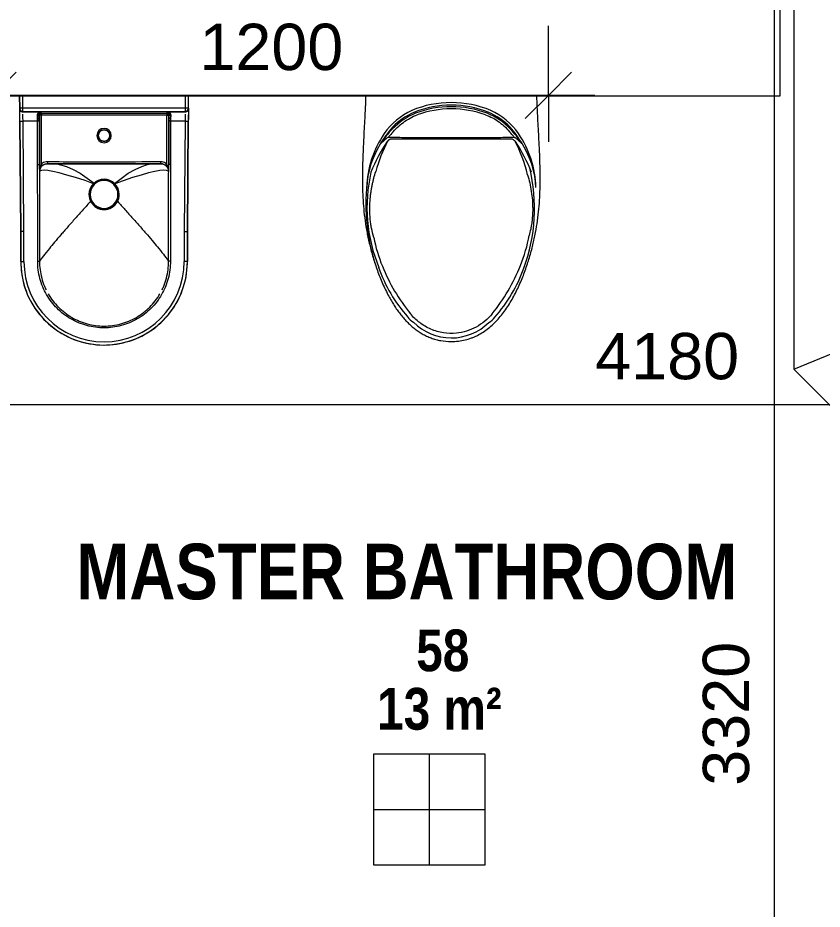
# Model space of a CAD drawing. Header units: millimetres. Extents: x -20313 to 13390, y -15775 to 12805.
# Drawn here: x -2467 to -730, y 4013 to 5937 of the extents above; entities that cross this region are included whole.
import ezdxf

# ---------------------------------------------------------------- set-up
doc = ezdxf.new("R2010")
doc.units = ezdxf.units.MM
for name, color, linetype, lineweight in [('A-ANNO-DIMS', 211, 'Continuous', 9), ('A-ANNO-DIMS-100', 211, 'Continuous', 9), ('A-AREA-IDEN', 2, 'Continuous', 9), ('A-WALL', 113, 'Continuous', 5), ('P-SANR-FIXT', 6, 'Continuous', 5)]:
    doc.layers.add(name, color=color, linetype=linetype, lineweight=lineweight)
doc.styles.add('Arial Narrow_B', font='ARIALNB.TTF', dxfattribs={"height": 90})
doc.styles.add('Arial Narrow_B_1', font='ARIALNB.TTF', dxfattribs={"height": 120})
doc.styles.add('Arial_3', font='arial.ttf', dxfattribs={"height": 100})
doc.dimstyles.new('Arial_1_0', dxfattribs={"dimscale": 304.8, "dimtxt": 102.02594, "dimasz": 0.328084, "dimexe": 0.328084, "dimexo": 0.0625, "dimgap": 0.082021, "dimtad": 1, "dimdec": 0, "dimzin": 0, "dimdsep": 46, "dimtxsty": 'Arial_3', "dimblk1": 'OBLIQUE', "dimblk2": 'OBLIQUE', "dimsah": 1, "dimcen": 0.09, "dimdle": 0.328084, "dimazin": 0, "dimtfac": 1, "dimtdec": 4, "dimtix": 1, "dimtmove": 0, "dimatfit": 3, "dimfxl": 0.492126, "dimfxlon": 1, "dimtvp": 1, "dimtolj": 1, "dimtzin": 0, "dimarcsym": 2})

# ---------------------------------------------------------------- blocks, each defined once
blk = doc.blocks.new('PLU1_1_WC_Bidet_Duravit Starck 3__0001 - 2_dwg_223015-1180602-01_First floor')
at = {"layer": 'P-SANR-FIXT'}
for p, q in [((147.4, 26.8), (82.4, 26.8)), ((82.4, 26.8), (147.4, 26.8)), ((82.4, 26.8), (82.4, 19.8)), ((82.4, 19.8), (147.4, 19.8)), ((385.5, 28.8), (147.4, 26.8)), ((147.4, 26.8), (385.5, 28.8)), ((147.4, 19.8), (385.6, 21.8)), ((385.5, 28.8), (413.6, 29.1)), ((385.5, 28.8), (385.6, 24.2)), ((385.6, 24.2), (385.6, 23)), ((385.6, 23), (385.6, 21.8)), ((406.7, 22.1), (405.5, 22.1)), ((406.7, 22.1), (413.6, 22.1)), ((406.7, 22.1), (406.7, -328.4)), ((413.6, 29.1), (412.4, 29.1)), ((412.4, 29.1), (413.6, 29.1)), ((439.9, 29.3), (413.6, 29.1)), ((413.6, 29.1), (439.9, 29.3)), ((413.6, 22.1), (413.6, 29.1)), ((413.6, 22.1), (439.9, 22.3)), ((413.6, -328.4), (413.6, 22.1)), ((292.4, -13.6), (385.6, -13.6)), ((293.1, -13.9), (292.4, -13.9)), ((398.8, -13.9), (293.1, -13.9)), ((386.4, -11.1), (389, -11.1)), ((390.4, -11.1), (392.9, -11.1)), ((402.8, -17.8), (398.8, -17.8)), ((402.4, -17.8), (402.4, -10.7)), ((402.4, -11.1), (402.4, -17.8)), ((293.8, -30.6), (294.6, -33)), ((293.2, -139.5), (293.2, -112.3)), ((293.2, -166.7), (293.2, -139.5)), ((293.2, -194), (293.2, -166.7)), ((294.7, -273.4), (293.8, -275.6)), ((402.8, -288.5), (398.8, -288.5)), ((398.8, -288.5), (398.8, -292.5)), ((402.4, -288.5), (402.4, -295.8)), ((402.4, -288.5), (402.4, -295)), ((398.8, -292.5), (292.4, -292.5)), ((385.6, -292.8), (292.4, -292.8)), ((387.9, -295), (386.4, -295)), ((393.3, -295), (390.4, -295)), ((82.4, -333.2), (82.4, -326.2)), ((147.4, -326.2), (82.4, -326.2)), ((385.6, -328.2), (147.4, -326.2)), ((82.4, -333.2), (147.4, -333.2)), ((147.4, -333.2), (82.4, -333.2)), ((147.4, -333.2), (385.5, -335.2)), ((385.5, -335.2), (147.4, -333.2)), ((385.6, -330.6), (385.5, -335.2)), ((413.6, -335.4), (385.5, -335.2)), ((385.6, -328.2), (385.6, -329.4)), ((385.6, -329.4), (385.6, -330.6)), ((406.7, -328.4), (405.5, -328.4)), ((413.6, -328.4), (406.7, -328.4)), ((412.4, -335.4), (413.6, -335.4)), ((413.6, -335.4), (412.4, -335.4)), ((439.9, -328.7), (413.6, -328.4)), ((413.6, -335.4), (413.6, -328.4)), ((413.6, -335.4), (439.9, -335.7)), ((413.6, -335.4), (439.9, -335.7))]:
    blk.add_line(p, q, dxfattribs=at)
at = {"layer": 'P-SANR-FIXT', "flags": 128}
for points in [[(82.4, 26.8), (75.2, 26.7), (68, 26.2), (60.8, 25.5), (53.7, 24.5), (46.6, 23.2), (39.6, 21.7), (32.6, 19.8), (25.8, 17.7), (19, 15.3), (12.3, 12.6), (5.7, 9.7), (-0.7, 6.5), (-7.1, 3), (-13.2, -0.7), (-19.3, -4.6), (-25.1, -8.8), (-30.8, -13.2), (-36.3, -17.9), (-41.6, -22.7), (-46.7, -27.8), (-51.7, -33), (-56.4, -38.5), (-60.8, -44.1), (-65.1, -50), (-69.1, -55.9), (-72.9, -62.1), (-76.4, -68.3), (-79.6, -74.8), (-82.6, -81.3), (-85.4, -88), (-87.9, -94.7), (-90.1, -101.6), (-92, -108.5), (-93.6, -115.5), (-95, -122.6), (-96.1, -129.7), (-96.9, -136.9), (-97.4, -144), (-97.6, -151.2), (-97.5, -158.4), (-97.2, -165.6), (-96.6, -172.8), (-95.6, -179.9), (-94.4, -187), (-92.9, -194.1), (-91.1, -201.1), (-89.1, -208), (-86.8, -214.8), (-84.2, -221.5), (-81.3, -228.1), (-78.2, -234.6), (-74.8, -240.9), (-71.2, -247.1), (-67.3, -253.2), (-63.2, -259.1), (-58.8, -264.9), (-54.2, -270.4), (-49.4, -275.8), (-44.4, -281), (-39.2, -285.9), (-33.8, -290.7), (-28.2, -295.2), (-22.4, -299.5), (-16.5, -303.6), (-10.4, -307.4), (-4.2, -311), (2.2, -314.3), (8.7, -317.4), (15.3, -320.2), (22.1, -322.8), (28.9, -325.1), (35.8, -327.1), (42.8, -328.8), (49.9, -330.2), (57, -331.4), (64.1, -332.3), (71.3, -332.8), (78.5, -333.1), (82.4, -333.2)], [(385.6, -9.6), (385.6, 6.1), (385.6, 21.8)], [(405.5, 22.1), (405.5, 3.3), (405.5, -15.5)], [(250.6, -130.6), (257.5, -112.1), (263.9, -91.7), (269.3, -72.9), (273.8, -56.4), (277.1, -42.7), (279, -31.9), (279.7, -23.8), (279.2, -18), (277.8, -14.1)], [(292.4, -9.6), (301.7, -9.6), (311, -9.6), (320.3, -9.6), (329.7, -9.6), (339, -9.6), (348.3, -9.6), (357.6, -9.6), (366.9, -9.6), (376.3, -9.6), (385.6, -9.6)], [(293.1, -17.8), (293.3, -17.8), (293.5, -17.8)], [(293.5, -17.8), (304, -17.8), (314.5, -17.8), (325.1, -17.8), (335.6, -17.8), (346.1, -17.8), (356.7, -17.8), (367.2, -17.8), (377.7, -17.8), (388.3, -17.8), (398.8, -17.8)], [(396.6, -11.1), (398.4, -11.1), (402.4, -11.1)], [(398.8, -17.8), (398.8, -16.4), (398.8, -15.2), (398.8, -14.3), (398.8, -13.9)], [(398.8, -288.5), (398.8, -220.8), (398.8, -153.2), (398.8, -85.5), (398.8, -17.8)], [(402.8, -17.8), (402.8, -85.5), (402.8, -153.2), (402.8, -220.8), (402.8, -288.5)], [(291.9, -23.2), (293.3, -26.9), (293.7, -30.6)], [(293.7, -30.6), (293.2, -195.5), (293.8, -275.6)], [(293.2, -112.3), (293.3, -85.1), (293.5, -57.9), (293.8, -30.6)], [(293.7, -51.3), (291.6, -59.4), (287.4, -71.8), (281.4, -86.1), (273.2, -101.4), (262.3, -117), (251.4, -131.5)], [(342, -153.2), (342, -152.7), (342, -152.2), (342.1, -151.7), (342.1, -151.2), (342.2, -150.7), (342.3, -150.2), (342.5, -149.7), (342.6, -149.3), (342.8, -148.8), (343, -148.3), (343.2, -147.9), (343.4, -147.4), (343.6, -147), (343.9, -146.5), (344.2, -146.1), (344.4, -145.7), (344.8, -145.3), (345.1, -144.9), (345.4, -144.6), (345.8, -144.2), (346.1, -143.9), (346.5, -143.6), (346.9, -143.2), (347.3, -142.9), (347.7, -142.7), (348.1, -142.4), (348.6, -142.2), (349, -141.9), (349.5, -141.7), (349.9, -141.5), (350.4, -141.4), (350.9, -141.2), (351.4, -141.1), (351.9, -141), (352.4, -140.9), (352.8, -140.8), (353.3, -140.7), (353.8, -140.7), (354.3, -140.7), (354.8, -140.7), (355.3, -140.7), (355.8, -140.8), (356.3, -140.8), (356.8, -140.9), (357.3, -141), (357.8, -141.1), (358.3, -141.3), (358.8, -141.4), (359.2, -141.6), (359.7, -141.8), (360.1, -142), (360.6, -142.3), (361, -142.5), (361.4, -142.8), (361.8, -143.1), (362.2, -143.4), (362.6, -143.7), (363, -144), (363.3, -144.4), (363.7, -144.7), (364, -145.1), (364.3, -145.5), (364.6, -145.9), (364.9, -146.3), (365.2, -146.7), (365.4, -147.2), (365.7, -147.6), (365.9, -148.1), (366.1, -148.5), (366.3, -149), (366.4, -149.5), (366.5, -150), (366.7, -150.4), (366.8, -150.9), (366.8, -151.4), (366.9, -151.9), (367, -152.4), (367, -152.9), (367, -153.2)], [(367, -153.2), (367, -153.7), (366.9, -154.2), (366.9, -154.7), (366.8, -155.2), (366.7, -155.7), (366.6, -156.2), (366.5, -156.6), (366.3, -157.1), (366.2, -157.6), (366, -158.1), (365.8, -158.5), (365.6, -159), (365.3, -159.4), (365.1, -159.8), (364.8, -160.2), (364.5, -160.7), (364.2, -161), (363.9, -161.4), (363.5, -161.8), (363.2, -162.2), (362.8, -162.5), (362.4, -162.8), (362, -163.1), (361.6, -163.4), (361.2, -163.7), (360.8, -164), (360.4, -164.2), (359.9, -164.4), (359.5, -164.6), (359, -164.8), (358.5, -165), (358.1, -165.2), (357.6, -165.3), (357.1, -165.4), (356.6, -165.5), (356.1, -165.6), (355.6, -165.6), (355.1, -165.7), (354.6, -165.7), (354.1, -165.7), (353.6, -165.7), (353.1, -165.6), (352.6, -165.5), (352.1, -165.5), (351.6, -165.4), (351.2, -165.2), (350.7, -165.1), (350.2, -164.9), (349.7, -164.8), (349.3, -164.6), (348.8, -164.3), (348.4, -164.1), (347.9, -163.8), (347.5, -163.6), (347.1, -163.3), (346.7, -163), (346.3, -162.7), (346, -162.3), (345.6, -162), (345.3, -161.6), (344.9, -161.3), (344.6, -160.9), (344.3, -160.5), (344, -160.1), (343.8, -159.6), (343.5, -159.2), (343.3, -158.8), (343.1, -158.3), (342.9, -157.8), (342.7, -157.4), (342.5, -156.9), (342.4, -156.4), (342.3, -155.9), (342.2, -155.4), (342.1, -155), (342, -154.5), (342, -154), (342, -153.5), (342, -153.2)], [(278, -291.9), (279.4, -287.8), (279.9, -281.9), (279.2, -273.7), (277.2, -262.9), (273.9, -249.4), (269.3, -233.1), (263.7, -214.5), (257.1, -194.5), (250.1, -176.4)], [(250.9, -175.5), (261.9, -189.8), (273.1, -205.2), (281.4, -220.4), (287.6, -234.5), (291.9, -246.8), (293.8, -254.2)], [(293.8, -275.6), (293.6, -248.4), (293.4, -221.2), (293.2, -194)], [(291.9, -283.2), (293.4, -279.5), (293.8, -275.6)], [(293.1, -288.5), (303.7, -288.5), (314.3, -288.5), (324.8, -288.5), (335.4, -288.5), (346, -288.5), (356.5, -288.5), (367.1, -288.5), (377.7, -288.5), (388.2, -288.5), (398.8, -288.5)], [(277.8, -292.2), (277.9, -292), (278, -291.9)], [(385.6, -296.8), (376.3, -296.8), (366.9, -296.8), (357.6, -296.8), (348.3, -296.8), (339, -296.8), (329.7, -296.8), (320.3, -296.8), (311, -296.8), (301.7, -296.8), (292.4, -296.8)], [(385.6, -328.2), (385.6, -312.5), (385.6, -296.8)], [(402.4, -295), (398.4, -295), (396.7, -295)], [(399.6, -293.3), (399.3, -293), (399.1, -292.8), (398.8, -292.5)], [(405.5, -291), (405.5, -309.7), (405.5, -328.4)]]:
    blk.add_lwpolyline(points, dxfattribs=at)
at = {"layer": 'P-SANR-FIXT'}
for centre, radius, start, end in [((82.4, -153.2), 180, 90, 270), ((82.4, -153.2), 173, 90, 270), ((354.5, -153.2), 15.5, 360, 180), ((354.5, -153.2), 15.5, 180, 360), ((354.5, -153.2), 12.5, 360, 180), ((354.5, -153.2), 12.5, 180, 360)]:
    blk.add_arc(centre, radius, start, end, dxfattribs=at)
for centre, major_axis, start_param, end_param in [((412.4, 22.1), (-0.06, 7), 1.21518, 1.562374), ((412.4, 22.1), (-0.06, 7), 0, 1.041583), ((413.6, 22.1), (-0.06, 7), 0, 1.562374), ((412.4, -328.4), (0.06, 7), 1.579219, 1.926413), ((412.4, -328.4), (0.06, 7), 2.10001, 3.141593), ((413.6, -328.4), (0.06, 7), 1.579219, 3.141593)]:
    blk.add_ellipse(centre, major_axis=major_axis, ratio=0.993883, start_param=start_param, end_param=end_param, dxfattribs=at)
for points, knots in [([(147.4, 19.8), (147.4, 20.2), (147.4, 21), (147.4, 22.2), (147.4, 23.3), (147.4, 24.7), (147.4, 26.3), (147.4, 26.8), (147.4, 26.8)], [0, 0, 0, 0, 0.111111, 0.222222, 0.333333, 0.444444, 0.666667, 1, 1, 1, 1]), ([(385.5, 28.8), (389.2, 28.9), (396.5, 28.9), (405, 29), (410.4, 29), (412, 29.1), (412.4, 29.1)], [-1, -1, -1, -1, -0.722222, -0.444444, -0.222222, 0, 0, 0, 0]), ([(83.2, -296.6), (76.9, -296.6), (64.4, -295.8), (45.9, -292.1), (28, -286.1), (5.6, -275.1), (-14.6, -259.6), (-31.1, -240.9), (-41.6, -225.2), (-50, -208.2), (-56, -190.5), (-59.7, -172), (-60.9, -153.2), (-59.7, -134.5), (-56, -115.9), (-49.9, -98), (-38.8, -75.6), (-23.4, -55.5), (-4.6, -39.1), (11.2, -28.6), (28.1, -20.2), (51.8, -12.2), (70.7, -9.8), (83.2, -9.8)], [-1, -1, -1, -1, -0.958333, -0.916667, -0.875, -0.833333, -0.75, -0.708333, -0.666667, -0.625, -0.583333, -0.541667, -0.5, -0.458333, -0.416667, -0.375, -0.333333, -0.25, -0.208333, -0.166667, -0.125, -0.083333, 0, 0, 0, 0]), ([(83.2, -13.7), (71.1, -13.7), (52.6, -16.1), (32.5, -22.9), (24.1, -26.6), (21.4, -28)], [-1, -1, -1, -1, -0.9166667, -0.875, -0.8541707, -0.8541707, -0.8541707, -0.8541707]), ([(83.2, -9.8), (121.9, -9.9), (191.7, -9.9), (261.4, -9.7), (292.4, -9.6)], [-1, -1, -1, -1, -0.444444, 0, 0, 0, 0]), ([(212.9, -124.6), (206.8, -119), (194.2, -107.6), (175.5, -90.8), (157, -74.4), (139.7, -59.3), (124.2, -46), (108.4, -32.9), (94.1, -21.5), (86.4, -15.9), (83.2, -13.7)], [0.0087847, 0.0087847, 0.0087847, 0.0087847, 0.1111111, 0.2222222, 0.3333333, 0.4444444, 0.5555556, 0.6666667, 0.8333333, 1, 1, 1, 1]), ([(222.6, -13.7), (207.2, -13.8), (160.7, -13.8), (114.2, -13.8), (83.2, -13.7)], [-0.6666667, -0.6666667, -0.6666667, -0.6666667, -0.4444444, 0, 0, 0, 0]), ([(277.8, -14.1), (277.9, -14.1), (278.2, -14.1), (278.8, -14.2), (279.4, -14.3), (280.2, -14.4), (281.1, -14.7), (282.3, -15), (283.6, -15.6), (285, -16.3), (286.8, -17.4), (288.5, -18.7), (289.7, -20), (290, -20.4)], [0, 0, 0, 0, 0.027778, 0.055556, 0.111111, 0.166667, 0.222222, 0.333333, 0.444444, 0.555556, 0.666667, 0.888889, 1, 1, 1, 1]), ([(293.1, -17.8), (292.6, -17.6), (291.7, -17.1), (289.7, -16.2), (287.3, -15.4), (284.5, -14.7), (282.3, -14.4), (280.7, -14.2), (280, -14.1), (279.6, -14.1)], [0, 0, 0, 0, 0.111111, 0.222222, 0.444444, 0.666667, 0.833333, 0.916667, 1, 1, 1, 1]), ([(297.7, -30.7), (297.8, -28.8), (297.3, -25.1), (295.3, -20.8), (293.7, -18.6), (293.1, -17.8)], [0, 0, 0, 0, 0.4, 0.8, 1, 1, 1, 1]), ([(385.5, -9.6), (387.5, -9.6), (390.5, -9.5), (394.3, -9.3), (396.2, -9.2), (397.1, -9.1)], [0, 0, 0, 0, 0.5, 0.75, 1, 1, 1, 1]), ([(395, -9.3), (393.8, -9.4), (390.7, -9.5), (387.4, -9.6), (385.6, -9.6)], [0.1196595, 0.1196595, 0.1196595, 0.1196595, 0.5, 1, 1, 1, 1]), ([(397.1, -9.1), (397.8, -9.1), (398.7, -9.2), (399.9, -9.4), (400.7, -9.6), (401.4, -9.9), (402, -10.3), (402.5, -10.6), (402.9, -10.9), (403.1, -11.1), (403.4, -11.4), (403.7, -11.7), (404, -12.1), (404.4, -12.6), (404.7, -13.2), (405, -13.7), (405.3, -14.5), (405.4, -15.1), (405.5, -15.5)], [0, 0, 0, 0, 0.125, 0.1875, 0.25, 0.3125, 0.375, 0.4375, 0.46875, 0.5, 0.53125, 0.5625, 0.625, 0.6875, 0.75, 0.8125, 0.875, 1, 1, 1, 1]), ([(12.9, -32.5), (7.7, -35.5), (-2.4, -42.3), (-20.5, -58.1), (-35.6, -77.7), (-46.4, -99.5), (-52.3, -116.9), (-55.9, -135), (-57.1, -153.2), (-55.9, -171.5), (-52.3, -189.5), (-46.4, -206.7), (-38.3, -223.2), (-28, -238.5), (-12.1, -256.7), (2.5, -267.8), (12.9, -273.9)], [-0.8322677, -0.8322677, -0.8322677, -0.8322677, -0.7916667, -0.75, -0.6666667, -0.625, -0.5833333, -0.5416667, -0.5, -0.4583333, -0.4166667, -0.375, -0.3333333, -0.2916667, -0.25, -0.1676946, -0.1676946, -0.1676946, -0.1676946]), ([(290, -20.4), (290.3, -20.7), (290.8, -21.4), (291.4, -22.3), (291.8, -23), (291.9, -23.2)], [0, 0, 0, 0, 0.1111111, 0.2222222, 0.3066639, 0.3066639, 0.3066639, 0.3066639]), ([(291.9, -23.2), (292, -23.3), (292.2, -23.8), (292.6, -24.6), (293, -25.8), (293.5, -27.4), (293.7, -29), (293.8, -30.2), (293.8, -30.6)], [0.3068314, 0.3068314, 0.3068314, 0.3068314, 0.3333333, 0.4444444, 0.5555556, 0.6666667, 0.8888889, 1, 1, 1, 1]), ([(297.8, -275.6), (297.5, -239.3), (296.9, -157.7), (297.3, -76), (297.7, -30.7)], [0, 0, 0, 0, 0.444444, 1, 1, 1, 1]), ([(212.1, -182.6), (206.3, -187.9), (194, -199), (175.5, -215.6), (157, -232), (139.7, -247.1), (124.2, -260.4), (108.4, -273.5), (94.1, -284.8), (86.4, -290.4), (83.2, -292.6)], [0.013519, 0.013519, 0.013519, 0.013519, 0.1111111, 0.2222222, 0.3333333, 0.4444444, 0.5555556, 0.6666667, 0.8333333, 1, 1, 1, 1]), ([(21.3, -278.4), (24.1, -279.7), (32.4, -283.5), (46.9, -288.4), (64.9, -291.9), (77.1, -292.6), (83.2, -292.6)], [-0.1458393, -0.1458393, -0.1458393, -0.1458393, -0.125, -0.0833333, -0.0416667, 0, 0, 0, 0]), ([(290.1, -285.9), (289.3, -286.8), (287.7, -288.4), (285, -290.1), (282.8, -291.2), (281.1, -291.7), (280.2, -291.9), (279.4, -292.1), (278.8, -292.1), (278.2, -292.2), (277.9, -292.2), (277.8, -292.2)], [0, 0, 0, 0, 0.222222, 0.444444, 0.666667, 0.777778, 0.833333, 0.888889, 0.944444, 0.972222, 1, 1, 1, 1]), ([(279.6, -292.3), (280.1, -292.2), (281.1, -292.1), (283.2, -291.9), (285.7, -291.4), (288.5, -290.6), (291, -289.6), (292.4, -288.9), (293.1, -288.5)], [0, 0, 0, 0, 0.111111, 0.222222, 0.444444, 0.666667, 0.833333, 1, 1, 1, 1]), ([(293.8, -275.6), (293.8, -277.3), (293.4, -279.8), (292.3, -282.5), (291.5, -283.9), (290.9, -284.9), (290.3, -285.6), (290.1, -285.9)], [0, 0, 0, 0, 0.444444, 0.666667, 0.777778, 0.888889, 1, 1, 1, 1]), ([(293.1, -288.5), (294.3, -287.1), (296.3, -283.9), (297.6, -279.3), (297.8, -276.5), (297.8, -275.6)], [0, 0, 0, 0, 0.4, 0.8, 1, 1, 1, 1]), ([(402.8, -288.5), (402.8, -288.7), (402.7, -289.1), (402.5, -289.9), (402, -290.8), (401.2, -291.7), (400, -292.3), (399.2, -292.5), (398.8, -292.5)], [0, 0, 0, 0, 0.1, 0.2, 0.4, 0.6, 0.8, 1, 1, 1, 1]), ([(83.2, -292.6), (121.9, -292.6), (191.7, -292.6), (261.4, -292.7), (292.4, -292.8)], [-1, -1, -1, -1, -0.444444, 0, 0, 0, 0]), ([(292.4, -296.8), (253.6, -296.6), (183.9, -296.5), (114.2, -296.5), (83.2, -296.6)], [-1, -1, -1, -1, -0.444444, 0, 0, 0, 0]), ([(292.4, -296.8), (292.4, -296.6), (292.4, -296.1), (292.4, -295.5), (292.4, -294.9), (292.4, -294.2), (292.4, -293.3), (292.4, -292.9), (292.4, -292.8)], [0, 0, 0, 0, 0.111111, 0.222222, 0.333333, 0.444444, 0.666667, 1, 1, 1, 1]), ([(397.1, -297.3), (396.2, -297.2), (394.3, -297), (390.5, -296.8), (387.5, -296.8), (385.5, -296.8)], [0, 0, 0, 0, 0.25, 0.5, 1, 1, 1, 1]), ([(405.5, -291), (405.4, -291.4), (405.3, -291.9), (405, -292.7), (404.7, -293.2), (404.4, -293.8), (404, -294.3), (403.7, -294.7), (403.4, -295.1), (403.2, -295.3), (402.9, -295.5), (402.5, -295.8), (402, -296.1), (401.4, -296.5), (400.7, -296.8), (399.9, -297), (398.8, -297.2), (397.8, -297.3), (397.1, -297.3)], [0, 0, 0, 0, 0.125, 0.1875, 0.25, 0.3125, 0.375, 0.4375, 0.46875, 0.5, 0.53125, 0.5625, 0.625, 0.6875, 0.75, 0.8125, 0.875, 1, 1, 1, 1]), ([(404.9, -291.8), (404.7, -291.9), (404.4, -292.1), (403.7, -292.6), (402.7, -293.1), (401.3, -293.4), (400.2, -293.4), (399.6, -293.3)], [0.2222222, 0.2222222, 0.2222222, 0.2222222, 0.3333333, 0.4444444, 0.6666667, 0.8333333, 1, 1, 1, 1]), ([(147.4, -326.2), (147.4, -326.6), (147.4, -327.4), (147.4, -328.6), (147.4, -329.7), (147.4, -331), (147.4, -332.6), (147.4, -333.2), (147.4, -333.2)], [0, 0, 0, 0, 0.111111, 0.222222, 0.333333, 0.444444, 0.666667, 1, 1, 1, 1]), ([(412.4, -335.4), (412, -335.4), (409.7, -335.4), (402.8, -335.4), (394.3, -335.3), (388.4, -335.2), (385.5, -335.2)], [-1, -1, -1, -1, -0.722222, -0.444444, -0.222222, 0, 0, 0, 0]), ([(401, -328.4), (400.1, -328.4), (397.9, -328.3), (392.7, -328.3), (388.4, -328.2), (385.6, -328.2)], [0.4, 0.4, 0.4, 0.4, 0.55, 0.7, 1, 1, 1, 1])]:
    blk.add_open_spline(points, degree=3, knots=knots, dxfattribs=at)
for points in [[(385.6, 21.8), (387.4, 21.9), (391.2, 21.9), (396.7, 22), (399.7, 22), (401, 22)], [(404.1, 22), (404.8, 22.1), (405.3, 22.1), (405.5, 22.1)], [(83.2, -9.8), (83.2, -10.1), (83.2, -10.6), (83.2, -11.4), (83.2, -12.1), (83.2, -12.7), (83.2, -13.2), (83.2, -13.4), (83.2, -13.5)], [(292.4, -13.6), (269.1, -13.6), (245.9, -13.7), (222.6, -13.7)], [(277.8, -14.1), (278.1, -14.1), (278.6, -14.1), (279.3, -14.1), (279.6, -14.1)], [(279.6, -14.1), (281.7, -14.1), (286, -14), (290.3, -13.9), (292.4, -13.9)], [(293.1, -17.8), (292.9, -18), (292.6, -18.3), (292.1, -18.7), (291.6, -19.1), (291.2, -19.5), (290.8, -19.8), (290.5, -20.1), (290.2, -20.3), (290.1, -20.4), (290.1, -20.4), (290, -20.4)], [(292.4, -13.9), (292.4, -13.8), (292.3, -13.7), (292.4, -13.6), (292.4, -13.6)], [(292.4, -9.6), (292.4, -9.8), (292.4, -10.2), (292.4, -10.9), (292.4, -11.5), (292.4, -12), (292.4, -12.5), (292.4, -12.9), (292.4, -13.2), (292.4, -13.4), (292.4, -13.5), (292.4, -13.6)], [(385.6, -13.6), (385.6, -13.5), (385.6, -13.4), (385.6, -13.1), (385.6, -12.6), (385.6, -11.9), (385.6, -11.2), (385.6, -10.4), (385.6, -9.9), (385.6, -9.6)], [(385.6, -13.6), (387.8, -13.6), (392.3, -13.5), (396.4, -13.3), (398.3, -13.2)], [(397.3, -9.1), (397.1, -9.1), (396.9, -9.2), (396.7, -9.2)], [(405.5, -15.5), (405.3, -14.7), (404.8, -13.2), (403.1, -11.1), (400.7, -9.4), (398.5, -9), (397.3, -9.1)], [(397.3, -9.1), (397.3, -9.6), (397.4, -10.6), (398, -11.9), (398.7, -12.8), (399.3, -13.1), (399.6, -13.1)], [(399.6, -13.1), (399.3, -13.1), (398.7, -12.8), (398, -11.9), (397.4, -10.6), (397.3, -9.6), (397.3, -9.1)], [(399.6, -13.1), (399.4, -13.1), (398.9, -13.2), (398.5, -13.2), (398.3, -13.2)], [(399.6, -13.1), (399.5, -13.2), (399.4, -13.2), (399.3, -13.4), (399.1, -13.5), (399, -13.7), (398.8, -13.8), (398.8, -13.9)], [(398.8, -13.9), (399, -13.9), (399.4, -13.9), (400, -14.1), (400.6, -14.3), (401.1, -14.6), (401.6, -15), (402, -15.5), (402.3, -16.1), (402.6, -16.6), (402.7, -17.2), (402.8, -17.6), (402.8, -17.8)], [(399.6, -13.1), (400.4, -13), (401.9, -13.1), (403.6, -13.7), (404.4, -14.3), (404.7, -14.6)], [(405.5, -15.5), (405.4, -15.6), (405.2, -15.7), (404.9, -16), (404.7, -16.2), (404.4, -16.4), (404.1, -16.6), (403.8, -16.9), (403.6, -17.1), (403.3, -17.3), (403, -17.6), (402.9, -17.8), (402.8, -17.8)], [(293.8, -30.6), (293.7, -30.6), (293.7, -30.6), (293.7, -30.6)], [(293.7, -30.6), (293.7, -30.6), (293.7, -30.6), (293.8, -30.6)], [(295.1, -30.6), (294.9, -30.6), (294.5, -30.6), (294.1, -30.6), (294, -30.6), (293.9, -30.6)], [(297.7, -30.7), (297.5, -30.7), (297, -30.7), (296.3, -30.7), (295.9, -30.7), (295.6, -30.7)], [(290.1, -285.9), (290.1, -285.9), (290.1, -285.9), (290.3, -286.1), (290.5, -286.3), (290.8, -286.5), (291.2, -286.8), (291.6, -287.2), (292.1, -287.6), (292.6, -288), (292.9, -288.3), (293.1, -288.5)], [(293.8, -275.6), (293.8, -275.6), (293.8, -275.6), (293.8, -275.6)], [(293.8, -275.6), (293.8, -275.6), (293.8, -275.6), (293.8, -275.6)], [(294, -275.6), (294, -275.6), (294.2, -275.6), (294.6, -275.6), (295.1, -275.6), (295.5, -275.6), (295.7, -275.6)], [(296.4, -275.6), (296.6, -275.6), (297.1, -275.6), (297.6, -275.6), (297.8, -275.6)], [(402.8, -288.5), (402.9, -288.6), (403, -288.8), (403.3, -289), (403.6, -289.3), (403.8, -289.5), (404.1, -289.8), (404.4, -290), (404.7, -290.3), (404.9, -290.5), (405.2, -290.7), (405.4, -290.9), (405.5, -291)], [(83.2, -296.6), (83.2, -296.3), (83.2, -295.8), (83.2, -295), (83.2, -294.3), (83.2, -293.7), (83.2, -293.2), (83.2, -292.9), (83.2, -292.8)], [(279.6, -292.3), (279.2, -292.3), (278.6, -292.2), (278, -292.2), (277.8, -292.2)], [(292.4, -292.5), (290.2, -292.4), (286, -292.3), (281.7, -292.3), (279.6, -292.3)], [(292.4, -292.8), (292.4, -292.7), (292.3, -292.6), (292.4, -292.5), (292.4, -292.5)], [(385.6, -296.8), (385.6, -296.5), (385.6, -295.9), (385.6, -295.1), (385.6, -294.4), (385.6, -293.8), (385.6, -293.3), (385.6, -293), (385.6, -292.8), (385.6, -292.8)], [(385.6, -292.8), (387.8, -292.8), (392.2, -292.9), (396.3, -293.1), (398.2, -293.2)], [(385.6, -296.8), (387.4, -296.8), (391.1, -296.8), (394.6, -297), (396.1, -297.2)], [(396.7, -297.2), (396.9, -297.2), (397.1, -297.2), (397.3, -297.3)], [(397.3, -297.3), (398.5, -297.4), (400.7, -297), (403.1, -295.4), (404.8, -293.3), (405.3, -291.7), (405.5, -291)], [(397.3, -297.3), (397.3, -296.8), (397.5, -295.8), (398, -294.5), (398.7, -293.6), (399.3, -293.3), (399.6, -293.3)], [(399.6, -293.3), (399.3, -293.3), (398.7, -293.6), (398, -294.5), (397.5, -295.8), (397.3, -296.8), (397.3, -297.3)], [(399.6, -293.3), (399.4, -293.3), (398.9, -293.2), (398.5, -293.2), (398.2, -293.2)], [(405.5, -328.4), (405.3, -328.4), (404.8, -328.4), (404.1, -328.4)]]:
    blk.add_open_spline(points, degree=3, dxfattribs=at)
blk = doc.blocks.new('PLU1_1_WC_Bidet_Duravit Starck 3__0001 - 2_dwg_Kelch-1180603-01_First floor')
at = {"layer": 'P-SANR-FIXT'}
for radius, start, end in [(32.7, 0, 180), (31.9, 0, 180), (32.7, 180, 0), (31.9, 180, 360)]:
    blk.add_arc((0, 0), radius, start, end, dxfattribs=at)
blk = doc.blocks.new('PLU1_1_WC_Bidet_Duravit Starck 3__0001 - 2_dwg_Stopfen-1180604-01_First floor')
at = {"layer": 'P-SANR-FIXT'}
for start, end in [(90, 180), (0, 90), (270, 0), (180, 270)]:
    blk.add_arc((0, 0), 30, start, end, dxfattribs=at)
blk = doc.blocks.new('PLU1_1_WC_Bidet_Duravit Starck 3__0001 - 2_dwg-1180601-01_First floor')
at = {"rotation": 89.99999999999999}
blk.add_blockref('PLU1_1_WC_Bidet_Duravit Starck 3__0001 - 2_dwg_223015-1180602-01_First floor', (-153.2, -227.4), dxfattribs=at)
for name in ['PLU1_1_WC_Bidet_Duravit Starck 3__0001 - 2_dwg_Kelch-1180603-01_First floor', 'PLU1_1_WC_Bidet_Duravit Starck 3__0001 - 2_dwg_Stopfen-1180604-01_First floor']:
    blk.add_blockref(name, (0, 0))
blk = doc.blocks.new('PLU1_1_WC_Bidet_Duravit Starck 3__0001 - _-1180609-01_First floor')
at = {"rotation": 180}
blk.add_blockref('PLU1_1_WC_Bidet_Duravit Starck 3__0001 - 2_dwg-1180601-01_First floor', (0, 229.2), dxfattribs=at)
blk = doc.blocks.new('Sanitary-Wall_Hung_Toilet-Tank_And_Carrier_System-Kohler-Veil-_K-6304_ - Vitreous_China-7-Black_Black-1186570-01_First floor')
at = {"layer": 'P-SANR-FIXT'}
for p, q in [((-1427.8, 5678.3), (-1633.5, 5678.3)), ((-1399.7, 5675.5), (-1661.8, 5675.5))]:
    blk.add_line(p, q, dxfattribs=at)
for centre, radius, start, end in [((-1530.7, 5531.7), 222.6, 67.452, 112.548), ((-1556.8, 5605.7), 144.2, 114.2295, 145.5496), ((-1504.5, 5605.7), 144.2, 34.4504, 65.7705), ((-1498, 5565.3), 215.5, 145.5496, 178.4361), ((-1563.3, 5565.3), 215.5, 1.5629, 34.4504), ((-1374.6, 5528), 338.3, 166.9894, 202.5977), ((-1284, 5536.1), 431.3, 174.1915, 198.1397)]:
    blk.add_arc(centre, radius, start, end, dxfattribs=at)
for centre, major_axis, ratio, start_param, end_param in [((-1530.7, 5543.8), (209.8, 0), 0.978148, 1.182172, 1.959425), ((-1552.8, 5604.2), (144.3, 0), 0.978148, 1.979996, 2.385196), ((-1530.7, 5536.7), (213.4, 0), 0.978148, 1.197987, 1.941751), ((-1530.3, 5555.4), (203.5, 0), 0.910765, 1.572505, 1.941997), ((-1531, 5553.9), (203.5, 1.6), 0.918137, 1.192155, 1.561867), ((-1508.6, 5604.2), (144.3, 0), 0.978148, 0.756391, 1.161602), ((-1550.8, 5599), (146.8, 0), 0.978148, 1.971225, 2.385108), ((-1506.4, 5604.8), (139.8, 0), 0.978148, 0.744708, 1.17809), ((-1493.6, 5559.5), (218.7, 0), 0.978148, 2.419119, 2.629236), ((-1505.2, 5553.6), (211.9, 0), 0.978148, 2.373373, 2.569388), ((-1567.8, 5559.6), (218.7, 0), 0.978148, 0.512351, 0.722468), ((-1556.2, 5553.6), (211.9, 0), 0.978148, 0.57221, 0.767498), ((-1677.3, 5653.7), (14.1, 24.8), 0.351974, 0.375593, 0.83061), ((-1594.6, 5619.5), (-28.9, 89.9), 0.975793, 0.452739, 0.589525), ((-1604.8, 5469.9), (-270.4, 77.8), 0.71725, 5.020351, 5.144967), ((-1444, 5434.2), (256.9, 115.6), 0.839384, 1.026586, 1.150641), ((-1466.4, 5619.5), (24.3, 91.1), 0.974307, 5.644094, 5.780814), ((-1381.8, 5655.2), (-16.2, 23.4), 0.295232, 5.423564, 5.879956), ((-1394.1, 5562.7), (319.6, 0), 0.759317, 2.709165, 3.106602), ((-1076.4, 5465.7), (655.8, 0), 0.731354, 2.700461, 2.848755), ((-1429.1, 5515.2), (-27.9, 302.3), 0.908033, 0.947116, 1.185611), ((-859.1, 5313), (996.8, 0), 0.62932, 2.528299, 2.544344), ((-1629.2, 5646.1), (52.2, 0), 0.731354, 2.297216, 2.449643), ((-1642.4, 5640.8), (-16.7, 36.4), 0.946321, 0.135423, 0.287399), ((-1661.6, 5672.3), (-1.37, 2.87), 0.943618, 5.869433, 6.550601), ((-1399.9, 5673.5), (2.74, 0), 0.731354, 0.653379, 1.506319), ((-1432.4, 5646.1), (52.2, 0), 0.731354, 0.69209, 0.844695), ((-1633.2, 5515.1), (30.5, 302.1), 0.909601, 5.082795, 5.346565), ((-1985.2, 5465.7), (655.8, 0), 0.731354, 0.292905, 0.441174), ((-2202.3, 5312.9), (996.9, 0), 0.62932, 0.597292, 0.613336), ((-1667.3, 5562.7), (319.6, 0), 0.759317, 0.034941, 0.432402), ((-1724.4, 5526), (373.5, 0), 0.99982, 5.930074, 6.518959), ((-1693.9, 5528.9), (-160.9, 296.8), 0.99741, 3.833939, 4.033936), ((-1368.6, 5529.5), (61.1, 332.4), 0.994209, 1.948655, 2.142063), ((-1370.1, 5513.7), (338.2, 0), 0.99982, 3.488685, 3.859476), ((-1315, 5554.4), (-39.9, 401.3), 0.978973, 1.864138, 2.161064), ((-1746, 5553.7), (36, 400.7), 0.979504, 4.11141, 4.415793), ((-1691.2, 5513.7), (338.2, 0), 0.99982, 5.563769, 5.930074), ((-1592.2, 5316), (41, 0), 0.99982, 3.787839, 4.195419), ((-1530.8, 5361.3), (115, 0), 0.99982, 3.922949, 5.495696), ((-1469.6, 5315.6), (41, 0), 0.99982, 5.221721, 5.636824)]:
    blk.add_ellipse(centre, major_axis=major_axis, ratio=ratio, start_param=start_param, end_param=end_param, dxfattribs=at)
for points, knots in [([(-1715.8, 5768.8), (-1715.8, 5765.7), (-1715.9, 5760), (-1716.3, 5750.3), (-1716.8, 5738.2), (-1717.7, 5721.1), (-1719, 5698), (-1720.1, 5677.5), (-1720.9, 5660.9), (-1721.6, 5644.2), (-1722.4, 5623.5), (-1722.9, 5598.9), (-1722.9, 5574.3), (-1721.7, 5541.4), (-1718.6, 5508), (-1713, 5473.6), (-1707.3, 5447.3), (-1701.1, 5424.6), (-1695.3, 5406), (-1690.5, 5392), (-1685.1, 5377.8), (-1679.2, 5363.7), (-1672.8, 5349.7), (-1666.5, 5337.2), (-1660.2, 5326.1), (-1654.3, 5316.4), (-1648, 5307.1), (-1641.3, 5298.1), (-1634.3, 5289.5), (-1626.9, 5281.5), (-1619.2, 5273.9), (-1611, 5267), (-1602.5, 5260.7), (-1595.1, 5256), (-1588.9, 5252.6), (-1582.6, 5249.5), (-1574.4, 5246.1), (-1564.2, 5242.7), (-1550, 5239.6), (-1538.6, 5238.6), (-1530.8, 5238.6)], [0.008157, 0.008157, 0.008157, 0.008157, 0.0416667, 0.0625, 0.0833333, 0.125, 0.1666667, 0.2083333, 0.2291667, 0.25, 0.2916667, 0.3333333, 0.375, 0.4166667, 0.5, 0.5416667, 0.5833333, 0.625, 0.6458333, 0.6666667, 0.6875, 0.7083333, 0.7291667, 0.75, 0.765625, 0.78125, 0.796875, 0.8125, 0.828125, 0.84375, 0.859375, 0.875, 0.890625, 0.90625, 0.9140625, 0.921875, 0.9375, 0.953125, 0.96875, 1, 1, 1, 1]), ([(-1530.8, 5238.6), (-1520.3, 5238.7), (-1505.4, 5240.4), (-1489.4, 5245.2), (-1480.6, 5248.8), (-1472.1, 5252.8), (-1461.9, 5258.6), (-1450.5, 5266.9), (-1439.7, 5276.3), (-1429.6, 5286.7), (-1420.2, 5298), (-1408.5, 5314.1), (-1395.4, 5335.8), (-1384.3, 5359), (-1376.4, 5377.8), (-1371.1, 5392), (-1366.3, 5406), (-1360.4, 5424.6), (-1354.3, 5447.3), (-1348.6, 5473.6), (-1342.9, 5508), (-1339.1, 5549.7), (-1338.4, 5590.7), (-1339.1, 5623.5), (-1339.9, 5644.2), (-1340.7, 5660.9), (-1341.5, 5677.5), (-1342.6, 5698), (-1343.8, 5721.1), (-1344.7, 5738.2), (-1345.3, 5750.3), (-1345.6, 5760), (-1345.8, 5765.7), (-1345.8, 5768.8)], [0, 0, 0, 0, 0.0416667, 0.0625, 0.0729167, 0.0833333, 0.1041667, 0.125, 0.1458333, 0.1666667, 0.1875, 0.2083333, 0.25, 0.2916667, 0.3125, 0.3333333, 0.3541667, 0.375, 0.4166667, 0.4583333, 0.5, 0.5833333, 0.6666667, 0.7083333, 0.75, 0.7708333, 0.7916667, 0.8333333, 0.875, 0.9166667, 0.9375, 0.9583333, 0.991843, 0.991843, 0.991843, 0.991843]), ([(-1698.3, 5463.4), (-1700.1, 5469.7), (-1702.5, 5479.5), (-1704.8, 5493.2), (-1706, 5503.7), (-1706.7, 5514.3), (-1706.9, 5524.9), (-1706.7, 5535.5), (-1706, 5545), (-1705.2, 5553.6), (-1704.2, 5561.3), (-1702.9, 5568.9), (-1701.5, 5576.4), (-1699.9, 5583.8), (-1697.5, 5593.5), (-1695.5, 5600.6), (-1694, 5605.3)], [0, 0, 0, 0, 0.142857, 0.214286, 0.285714, 0.357143, 0.428571, 0.5, 0.571429, 0.625, 0.678571, 0.732143, 0.785714, 0.839286, 0.892857, 1, 1, 1, 1]), ([(-1366, 5598.6), (-1364.3, 5592.9), (-1361.2, 5581.1), (-1357.7, 5562.8), (-1355.8, 5547), (-1355.1, 5534.1), (-1354.9, 5525.2), (-1355, 5517.1), (-1355.4, 5509.7), (-1356, 5502.5), (-1356.8, 5495.2), (-1357.9, 5488.1), (-1359.7, 5478.8), (-1361.3, 5472), (-1362.5, 5467.6)], [0, 0, 0, 0, 0.142857, 0.285714, 0.428571, 0.5, 0.571429, 0.625, 0.678571, 0.732143, 0.785714, 0.839286, 0.892857, 1, 1, 1, 1]), ([(-1442.6, 5298.1), (-1447.4, 5292.3), (-1458.1, 5281.8), (-1476.7, 5269.2), (-1497.5, 5260.4), (-1521.6, 5255.5), (-1548, 5256.2), (-1575.3, 5264.1), (-1599.7, 5278.4), (-1613.3, 5291.3), (-1619.2, 5298.5)], [0, 0, 0, 0, 0.111111, 0.222222, 0.333333, 0.444444, 0.583333, 0.722222, 0.861111, 1, 1, 1, 1])]:
    blk.add_open_spline(points, degree=3, knots=knots, dxfattribs=at)
for points in [[(-1659, 5688), (-1655.4, 5692.5), (-1647.7, 5700.9), (-1634.5, 5711.9), (-1620, 5721.2), (-1609.6, 5726), (-1604.2, 5728.1)], [(-1457.2, 5728.1), (-1451.7, 5726.2), (-1441.2, 5721.5), (-1426.6, 5712.3), (-1413.5, 5701.2), (-1405.9, 5692.6), (-1402.4, 5688)]]:
    blk.add_open_spline(points, degree=3, dxfattribs=at)
blk = doc.blocks.new('tub - tub-1188589-01_First floor')
at = {"layer": 'P-SANR-FIXT'}
for p, q in [((6049.2, 990.1), (5149.8, 960.5)), ((5149.8, 960.5), (4279.9, 31.5)), ((5149.8, 960.5), (5194.5, 861.9)), ((5194.5, 861.9), (6052.5, 890.1)), ((5194.5, 861.9), (4381.2, -6.6)), ((4279.9, 31.5), (4381.2, -6.6)), ((4279.9, 31.5), (4309.5, -867.9)), ((4381.2, -6.6), (4409.5, -864.6))]:
    blk.add_line(p, q, dxfattribs=at)
for points in [[(4692.9, -613.6), (4664.5, -587.1), (4618.8, -522.1), (4587.3, -395.1), (4594.7, -245.7), (4640.6, -82.8), (4722.3, 84.3), (4835.1, 245.9), (4972.4, 392.5), (5106.9, 500.2), (5226.9, 573.9), (5327.6, 622), (5426.6, 655.7), (5521.8, 674.2), (5610.9, 677), (5692, 664.2), (5763.2, 636), (5802.9, 607.4), (5820.7, 590.8)], [(5820.7, 590.8), (5849, 564.3), (5894.7, 499.3), (5926.2, 372.3), (5918.8, 222.9), (5872.9, 60), (5791.2, -107.1), (5678.5, -268.7), (5541.2, -415.3), (5406.6, -523), (5286.7, -596.7), (5186, -644.8), (5087, -678.5), (4991.8, -697), (4902.6, -699.8), (4821.6, -687), (4750.4, -658.8), (4710.6, -630.2), (4692.9, -613.6)]]:
    blk.add_open_spline(points, degree=3, knots=[0, 0, 0, 0, 0.076923, 0.153846, 0.230769, 0.307692, 0.384615, 0.461538, 0.538462, 0.615385, 0.663462, 0.711538, 0.759615, 0.807692, 0.855769, 0.903846, 0.951923, 1, 1, 1, 1], dxfattribs=at)
blk = doc.blocks.new('Room Tag B - Medium_rfaX - Name and Number-1261570-01_First floor')
at = {"layer": 'A-AREA-IDEN'}
for p, q in [((-2.752, -5.004), (-2.752, -2.604)), ((-2.752, -2.604), (-0.352, -2.604)), ((-1.552, -2.604), (-1.552, -5.004)), ((-0.352, -2.604), (-0.352, -5.004)), ((-2.752, -3.804), (-0.352, -3.804)), ((-0.352, -5.004), (-2.752, -5.004))]:
    blk.add_line(p, q, dxfattribs=at)
blk = doc.blocks.new('DIMBLOCK46-01_First floor')
at = {"layer": 'A-ANNO-DIMS-100', "transparency": 16777216}
for p, q in [((-3156, 5102.3), (-3156, 5252.3)), ((1024, 5102.3), (1024, 5252.3)), ((-3156, 5102.3), (-3106, 5152.3)), ((1024, 5102.3), (1074, 5152.3)), ((-3156, 5102.3), (-3206, 5052.3)), ((-3156, 5102.3), (1024, 5102.3)), ((-3156, 5102.3), (-3156, 5002.3)), ((1024, 5102.3), (974, 5052.3)), ((1024, 5102.3), (1024, 5002.3))]:
    blk.add_line(p, q, dxfattribs=at)
at = {"layer": 'A-ANNO-DIMS-100', "color": 0, "transparency": 16777216, "insert": (-1219.8, 5257.1), "char_height": 100, "width": 369.177, "attachment_point": 1, "line_spacing_factor": 0.941778, "style": 'Arial_3'}
blk.add_mtext('4180', dxfattribs=at)
blk = doc.blocks.new('_Oblique')
at = {"color": 0, "linetype": 'ByBlock', "lineweight": -2}
blk.add_line((-0.5, -0.5), (0.5, 0.5), dxfattribs=at)
blk = doc.blocks.new('DIMBLOCK103-01_First floor')
at = {"layer": 'A-ANNO-DIMS-100', "transparency": 16777216}
for p, q in [((-2521, 5769.7), (-2521, 5919.7)), ((-1321, 5769.7), (-1321, 5919.7)), ((-2521, 5769.7), (-2471, 5819.7)), ((-1321, 5769.7), (-1271, 5819.7)), ((-2521, 5769.7), (-2571, 5719.7)), ((-1221, 5769.7), (-2521, 5769.7)), ((-2521, 5769.7), (-2521, 5669.7)), ((-1321, 5769.7), (-1371, 5719.7)), ((-1321, 5769.7), (-1321, 5669.7))]:
    blk.add_line(p, q, dxfattribs=at)
at = {"layer": 'A-ANNO-DIMS-100', "color": 0, "transparency": 16777216, "insert": (-2074.8, 5924.5), "char_height": 100, "width": 369.177, "attachment_point": 1, "line_spacing_factor": 0.941778, "style": 'Arial_3'}
blk.add_mtext('1200', dxfattribs=at)
blk = doc.blocks.new('DIMBLOCK240-01_First floor')
at = {"layer": 'A-ANNO-DIMS-100', "transparency": 16777216}
for p, q in [((-832.7, 2773.5), (-832.7, 6193.5)), ((-832.7, 6093.5), (-882.7, 6143.5)), ((-832.7, 6093.5), (-982.7, 6093.5)), ((-832.7, 6093.5), (-782.7, 6043.5)), ((-832.7, 6093.5), (-732.7, 6093.5)), ((-832.7, 2773.5), (-882.7, 2823.5)), ((-832.7, 2773.5), (-982.7, 2773.5)), ((-832.7, 2773.5), (-782.7, 2723.5)), ((-832.7, 2773.5), (-732.7, 2773.5))]:
    blk.add_line(p, q, dxfattribs=at)
at = {"layer": 'A-ANNO-DIMS-100', "color": 0, "transparency": 16777216, "insert": (-987.5, 4279.6), "char_height": 100, "width": 369.177, "attachment_point": 1, "rotation": 90, "line_spacing_factor": 0.941778, "style": 'Arial_3'}
blk.add_mtext('3320', dxfattribs=at)

msp = doc.modelspace()

# ---------------------------------------------------------------- linework, layer by layer
at = {"layer": 'A-WALL'}
for p, q in [((-821, 6078.5), (-821, 5768.5)), ((-821, 5768.5), (-3141, 5768.5))]:
    msp.add_line(p, q, dxfattribs=at)

# ---------------------------------------------------------------- block references
at = {"layer": 'A-AREA-IDEN', "xscale": 99.99999999999994, "yscale": 99.99999999999994, "zscale": 99.99999999999994}
msp.add_blockref('Room Tag B - Medium_rfaX - Name and Number-1261570-01_First floor', (-1423.1, 4608.7), dxfattribs=at)
at = {"layer": 'P-SANR-FIXT'}
for name, p, rotation in [('tub - tub-1188589-01_First floor', (0, 0), 88.11700695989701), ('PLU1_1_WC_Bidet_Duravit Starck 3__0001 - _-1180609-01_First floor', (-2280.8, 5785.2), 180)]:
    msp.add_blockref(name, p, dxfattribs=dict(at, rotation=rotation))
msp.add_blockref('Sanitary-Wall_Hung_Toilet-Tank_And_Carrier_System-Kohler-Veil-_K-6304_ - Vitreous_China-7-Black_Black-1186570-01_First floor', (0, 0), dxfattribs=at)

# ---------------------------------------------------------------- texts
at = {"layer": 'A-AREA-IDEN', "attachment_point": 1}
for s, insert, char_height, width, style in [('MASTER BATHROOM', (-2340.6, 4802.1), 120, 1843.881, 'Arial Narrow_B_1'), ('58', (-1606.4, 4616.9), 90, 144.304, 'Arial Narrow_B'), ('13 m²', (-1690.9, 4490.9), 90, 328.692, 'Arial Narrow_B')]:
    msp.add_mtext(s, dxfattribs=dict(at, insert=insert, char_height=char_height, width=width, style=style))

# ---------------------------------------------------------------- dimensions: what is measured, and where the dimension line sits
at = {"layer": 'A-ANNO-DIMS'}
dim = msp.add_linear_dim(base=(-832.7, 6093.5), p1=(-982.7, 2773.5), p2=(-982.7, 6093.5), angle=90, dimstyle='Arial_1_0', override={"dimpost": '<>', "dimfxl": 3320}, dxfattribs=at)
dim.commit()
dim.dimension.update_dxf_attribs({"geometry": 'DIMBLOCK240-01_First floor', "text_midpoint": (-908.8, 4433.5)})
for base, p1, p2, override, picture, middle in [((-2521, 5769.7), (-1321, 5919.7), (-2521, 5919.7), {"dimpost": '<>', "dimfxl": 1200}, 'DIMBLOCK103-01_First floor', (-1921, 5845.8)), ((1024, 5102.3), (-3156, 5252.3), (1024, 5252.3), {"dimpost": '<>', "dimfxl": 4180}, 'DIMBLOCK46-01_First floor', (-1066, 5178.3))]:
    dim = msp.add_linear_dim(base=base, p1=p1, p2=p2, dimstyle='Arial_1_0', override=override, dxfattribs=at)
    dim.commit()
    dim.dimension.update_dxf_attribs({"geometry": picture, "text_midpoint": middle})

doc.saveas('drawing.dxf')
